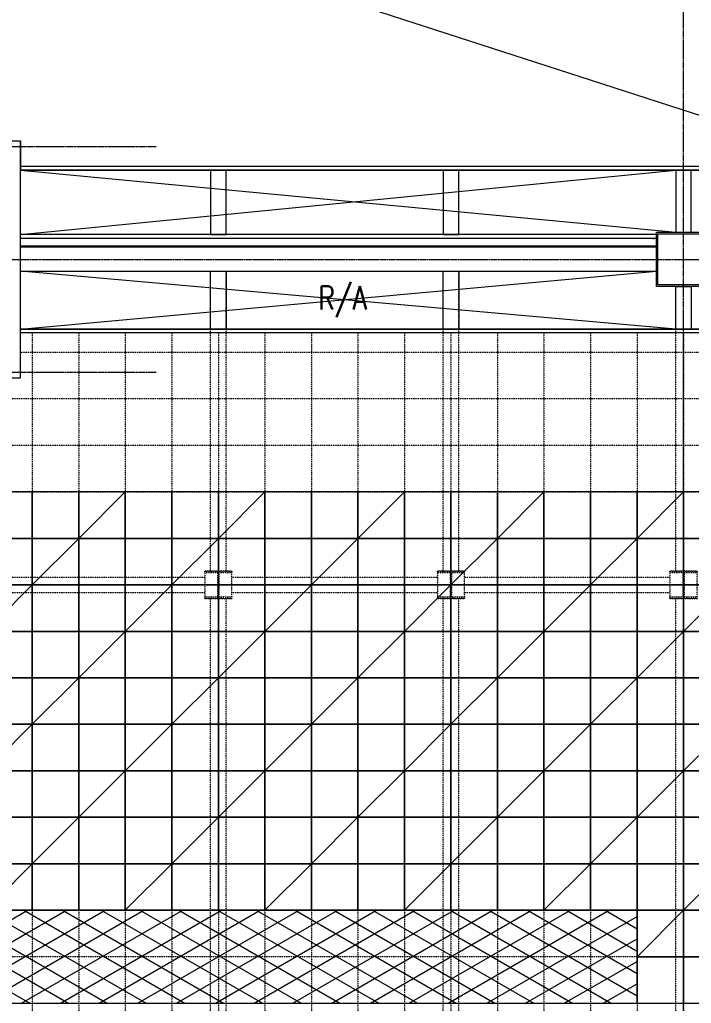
# Model space of a CAD drawing. Extents: x 73996 to 686888, y -9729 to 263202.
# Drawn here: x 391363 to 400026, y 207602 to 220296 of the extents above; entities that cross this region are included whole.
import ezdxf
from ezdxf.enums import TextEntityAlignment as Align

# ---------------------------------------------------------------- set-up
doc = ezdxf.new("R2010")
doc.units = 0
doc.header["$LTSCALE"] = 20
doc.linetypes.add('Data Center Layout_L20$0$CENTER', pattern=[2, 1.25, -0.25, 0.25, -0.25])
doc.linetypes.add('Data Center Layout_L20$0$DOTK1', pattern=[0.1, 0.05, -0.05])
for name, color, linetype, lineweight in [('Data Center Layout_L20$0$$ALDG', 252, 'Data Center Layout_L20$0$DOTK1', 0), ('Data Center Layout_L20$0$$ALDG-P', 252, 'Continuous', 0), ('Data Center Layout_L20$0$$AREA-RC', 252, 'Continuous', 0), ('Data Center Layout_L20$0$$OOBIKI', 252, 'Data Center Layout_L20$0$DOTK1', 0), ('Data Center Layout_L20$0$ARC', 252, 'Continuous', 0), ('Data Center Layout_L20$0$H-SIN', 252, 'Data Center Layout_L20$0$CENTER', 9), ('Data Center Layout_L20$0$K-SIN', 252, 'Data Center Layout_L20$0$CENTER', 9)]:
    doc.layers.add(name, color=color, linetype=linetype, lineweight=lineweight)
doc.styles.add('Data Center Layout_L20$0$ROMS', font='ROMANS.shx', dxfattribs={"bigfont": 'bigfont.shx'})

# ---------------------------------------------------------------- blocks, each defined once
blk = doc.blocks.new('Data Center Layout_L20$0$BLANK')
blk.add_lwpolyline([(0, 0), (600, 0), (600, 600), (0, 600)], close=True)
blk = doc.blocks.new('Data Center Layout_L20$0$45%-AL-G')
blk.add_line((600, 600), (0, 0))
blk.add_lwpolyline([(0, 0), (600, 0), (600, 600), (0, 600)], close=True)
blk = doc.blocks.new('Data Center Layout_L20$0$A$C80dc7663')
at = {"layer": 'Data Center Layout_L20$0$$ALDG-P', "linetype": 'Data Center Layout_L20$0$DOTK1'}
h = blk.add_hatch(dxfattribs=at)
h.set_pattern_fill('EXP', color=256, scale=100, style=0)
h.set_pattern_definition([(30, (275940.24, 28654.4), (-125, 216.50635), []), (330, (275940.24, 28654.4), (125, 216.50635), [])])
h.paths.add_polyline_path([(431740.24, 174445.59), (441340.24, 174445.59), (441340.24, 175645.59), (431740.24, 175645.59)])
at = {"layer": 'Data Center Layout_L20$0$$ALDG'}
for p, q in [((433540.24, 183095.59), (433540.24, 148995.59)), ((434140.24, 183095.59), (434140.24, 148995.59)), ((434740.24, 183095.59), (434740.24, 148995.59)), ((435340.24, 183095.59), (435340.24, 148995.59)), ((435940.24, 183095.59), (435940.24, 148995.59)), ((436540.24, 183095.59), (436540.24, 148995.59)), ((437140.24, 183095.59), (437140.24, 148995.59)), ((437740.24, 183095.59), (437740.24, 148995.59)), ((438340.24, 183095.59), (438340.24, 148995.59)), ((438940.24, 183095.59), (438940.24, 148995.59)), ((439540.24, 183095.59), (439540.24, 148995.59)), ((440140.24, 183095.59), (440140.24, 148995.59)), ((440740.24, 183095.59), (440740.24, 148995.59)), ((441340.24, 183095.59), (441340.24, 148995.59)), ((441940.24, 183095.59), (441940.24, 166395.59)), ((480590.24, 182845.59), (433390.24, 182845.59)), ((490090.24, 182245.59), (334590.24, 182245.59)), ((490090.24, 181645.59), (339340.24, 181645.59)), ((339340.24, 181045.59), (490090.24, 181045.59)), ((490090.24, 180445.59), (339340.24, 180445.59)), ((531290.24, 179845.59), (334590.24, 179845.59)), ((334590.24, 179245.59), (531290.24, 179245.59)), ((531290.24, 178645.59), (334590.24, 178645.59)), ((334590.24, 178045.59), (531290.24, 178045.59)), ((334590.24, 177445.59), (531290.24, 177445.59)), ((531290.24, 176845.59), (334590.24, 176845.59)), ((334590.24, 176245.59), (531290.24, 176245.59)), ((531290.24, 175645.59), (334590.24, 175645.59)), ((531290.24, 175045.59), (334590.24, 175045.59)), ((334590.24, 174445.59), (531290.24, 174445.59))]:
    blk.add_line(p, q, dxfattribs=at)
at = {"layer": 'Data Center Layout_L20$0$$ALDG-P'}
blk.add_lwpolyline([(423940.24, 172045.59), (486940.24, 172045.59), (486940.24, 181045.59), (423940.24, 181045.59)], close=True, dxfattribs=at)
at = {"layer": 'Data Center Layout_L20$0$$AREA-RC'}
blk.add_lwpolyline([(486940.24, 181045.59), (423940.24, 181045.59), (423940.24, 172045.59), (417340.24, 172045.59), (417340.24, 181045.59), (405940.24, 181045.59), (405940.24, 183145.59), (424490.24, 183145.59), (424490.24, 184203.59), (426590.24, 184203.59), (426590.24, 182515.59), (433390.24, 182515.59), (433390.24, 183145.59), (478490.24, 183145.59)], dxfattribs=at)
at = {"layer": 'Data Center Layout_L20$0$$OOBIKI'}
for p, q in [((435840.24, 180020.59), (435840.24, 183895.59)), ((436040.24, 180020.59), (436040.24, 183895.59)), ((438840.24, 180020.59), (438840.24, 183895.59)), ((439040.24, 180020.59), (439040.24, 183895.59)), ((441840.24, 180020.59), (441840.24, 183695.59)), ((433115.24, 179945.59), (435765.24, 179945.59)), ((436115.24, 179945.59), (438765.24, 179945.59)), ((439115.24, 179945.59), (441765.24, 179945.59)), ((433115.24, 179745.59), (435765.24, 179745.59)), ((436115.24, 179745.59), (438765.24, 179745.59)), ((439115.24, 179745.59), (441765.24, 179745.59)), ((435840.24, 169220.59), (435840.24, 179670.59)), ((436040.24, 169220.59), (436040.24, 179670.59)), ((438840.24, 169220.59), (438840.24, 179670.59)), ((439040.24, 169220.59), (439040.24, 179670.59)), ((441840.24, 169220.59), (441840.24, 179670.59))]:
    blk.add_line(p, q, dxfattribs=at)
at = {"layer": 'Data Center Layout_L20$0$$OOBIKI', "linetype": 'Data Center Layout_L20$0$DOTK1'}
for points in [[(435765.24, 180020.59), (436115.24, 180020.59), (436115.24, 180001.59), (435946.24, 180001.59), (435946.24, 179689.59), (436115.24, 179689.59), (436115.24, 179670.59), (435765.24, 179670.59), (435765.24, 179689.59), (435934.24, 179689.59), (435934.24, 180001.59), (435765.24, 180001.59)], [(438765.24, 180020.59), (439115.24, 180020.59), (439115.24, 180001.59), (438946.24, 180001.59), (438946.24, 179689.59), (439115.24, 179689.59), (439115.24, 179670.59), (438765.24, 179670.59), (438765.24, 179689.59), (438934.24, 179689.59), (438934.24, 180001.59), (438765.24, 180001.59)], [(441765.24, 180020.59), (442115.24, 180020.59), (442115.24, 180001.59), (441946.24, 180001.59), (441946.24, 179689.59), (442115.24, 179689.59), (442115.24, 179670.59), (441765.24, 179670.59), (441765.24, 179689.59), (441934.24, 179689.59), (441934.24, 180001.59), (441765.24, 180001.59)]]:
    blk.add_lwpolyline(points, close=True, dxfattribs=at)
at = {"layer": 'Data Center Layout_L20$0$$OOBIKI'}
for points in [[(435765.24, 179670.59), (436115.24, 179670.59), (436115.24, 180020.59), (435765.24, 180020.59)], [(438765.24, 179670.59), (439115.24, 179670.59), (439115.24, 180020.59), (438765.24, 180020.59)], [(441765.24, 179670.59), (442115.24, 179670.59), (442115.24, 180020.59), (441765.24, 180020.59)]]:
    blk.add_lwpolyline(points, close=True, dxfattribs=at)
at = {"layer": 'Data Center Layout_L20$0$ARC'}
for p, q in [((407140.24, 197245.59), (444340.24, 185195.59)), ((432640.24, 185575.59), (433390.24, 185575.59)), ((433390.24, 182515.59), (433390.24, 185575.59)), ((452840.24, 185245.59), (433390.24, 185245.59)), ((433390.24, 185195.59), (441840.24, 184395.59)), ((433390.24, 184365.59), (441840.24, 185195.59)), ((452840.24, 185195.59), (433390.24, 185195.59)), ((441590.24, 184365.59), (433390.24, 184365.59)), ((441590.24, 184315.59), (433390.24, 184315.59)), ((441590.24, 184215.59), (433390.24, 184215.59)), ((441590.24, 184203.09), (433390.24, 184203.09)), ((433390.24, 183895.59), (441590.24, 183895.59)), ((433390.24, 183145.59), (441590.24, 183895.59)), ((441840.24, 183145.59), (433390.24, 183895.59)), ((478490.24, 183145.59), (433390.24, 183145.59)), ((478540.24, 183095.59), (433390.24, 183095.59)), ((432640.24, 182515.59), (433390.24, 182515.59))]:
    blk.add_line(p, q, dxfattribs=at)
for points in [[(407140.24, 185195.59), (424490.24, 185195.59), (424490.24, 184365.59), (426590.24, 184365.59), (426590.24, 185575.59), (433390.24, 185575.59), (433390.24, 185195.59), (444340.24, 185195.59), (444340.24, 197245.59), (407140.24, 197245.59)], [(435840.24, 184365.59), (436040.24, 184365.59), (436040.24, 185195.59), (435840.24, 185195.59)], [(438840.24, 184365.59), (439040.24, 184365.59), (439040.24, 185195.59), (438840.24, 185195.59)], [(441840.24, 184395.59), (442040.24, 184395.59), (442040.24, 185195.59), (441840.24, 185195.59)], [(441590.24, 183695.59), (441590.24, 184395.59), (442290.24, 184395.59), (442290.24, 183695.59)], [(441610.24, 183715.59), (441610.24, 184375.59), (442270.24, 184375.59), (442270.24, 183715.59)], [(435840.24, 183895.59), (436040.24, 183895.59), (436040.24, 183145.59), (435840.24, 183145.59)], [(438840.24, 183895.59), (439040.24, 183895.59), (439040.24, 183145.59), (438840.24, 183145.59)], [(441840.24, 183695.59), (442040.24, 183695.59), (442040.24, 183145.59), (441840.24, 183145.59)], [(431740.24, 174445.59), (441340.24, 174445.59), (441340.24, 175645.59), (431740.24, 175645.59)]]:
    blk.add_lwpolyline(points, close=True, dxfattribs=at)
blk.add_lwpolyline([(441550.24, 184225.59), (441550.24, 184215.59), (441590.24, 184215.59), (441590.24, 184315.59), (441550.24, 184315.59), (441550.24, 184305.59)], dxfattribs=at)
at = {"layer": 'Data Center Layout_L20$0$H-SIN'}
for p, q in [((441940.24, 124521.53), (441940.24, 230045.59)), ((294307.41, 184045.59), (588940.24, 184045.59)), ((294307.41, 178045.59), (588940.24, 178045.59))]:
    blk.add_line(p, q, dxfattribs=at)
at = {"layer": 'Data Center Layout_L20$0$K-SIN'}
for p, q in [((426078.81, 185500.59), (435140.24, 185500.59)), ((426078.81, 182590.59), (435140.24, 182590.59))]:
    blk.add_line(p, q, dxfattribs=at)
at = {"layer": 'Data Center Layout_L20$0$$ALDG-P'}
for name, p in [('Data Center Layout_L20$0$BLANK', (432940.24, 180445.59)), ('Data Center Layout_L20$0$BLANK', (433540.24, 180445.59)), ('Data Center Layout_L20$0$45%-AL-G', (434140.24, 180445.59)), ('Data Center Layout_L20$0$BLANK', (434740.24, 180445.59)), ('Data Center Layout_L20$0$BLANK', (435340.24, 180445.59)), ('Data Center Layout_L20$0$45%-AL-G', (435940.24, 180445.59)), ('Data Center Layout_L20$0$BLANK', (436540.24, 180445.59)), ('Data Center Layout_L20$0$BLANK', (437140.24, 180445.59)), ('Data Center Layout_L20$0$45%-AL-G', (437740.24, 180445.59)), ('Data Center Layout_L20$0$BLANK', (438340.24, 180445.59)), ('Data Center Layout_L20$0$BLANK', (438940.24, 180445.59)), ('Data Center Layout_L20$0$45%-AL-G', (439540.24, 180445.59)), ('Data Center Layout_L20$0$BLANK', (440140.24, 180445.59)), ('Data Center Layout_L20$0$BLANK', (440740.24, 180445.59)), ('Data Center Layout_L20$0$45%-AL-G', (441340.24, 180445.59)), ('Data Center Layout_L20$0$BLANK', (441940.24, 180445.59)), ('Data Center Layout_L20$0$BLANK', (432940.24, 179845.59)), ('Data Center Layout_L20$0$45%-AL-G', (433540.24, 179845.59)), ('Data Center Layout_L20$0$BLANK', (434140.24, 179845.59)), ('Data Center Layout_L20$0$BLANK', (434740.24, 179845.59)), ('Data Center Layout_L20$0$45%-AL-G', (435340.24, 179845.59)), ('Data Center Layout_L20$0$BLANK', (435940.24, 179845.59)), ('Data Center Layout_L20$0$BLANK', (436540.24, 179845.59)), ('Data Center Layout_L20$0$45%-AL-G', (437140.24, 179845.59)), ('Data Center Layout_L20$0$BLANK', (437740.24, 179845.59)), ('Data Center Layout_L20$0$BLANK', (438340.24, 179845.59)), ('Data Center Layout_L20$0$45%-AL-G', (438940.24, 179845.59)), ('Data Center Layout_L20$0$BLANK', (439540.24, 179845.59)), ('Data Center Layout_L20$0$BLANK', (440140.24, 179845.59)), ('Data Center Layout_L20$0$45%-AL-G', (440740.24, 179845.59)), ('Data Center Layout_L20$0$BLANK', (441340.24, 179845.59)), ('Data Center Layout_L20$0$BLANK', (441940.24, 179845.59)), ('Data Center Layout_L20$0$45%-AL-G', (432940.24, 179245.59)), ('Data Center Layout_L20$0$BLANK', (433540.24, 179245.59)), ('Data Center Layout_L20$0$BLANK', (434140.24, 179245.59)), ('Data Center Layout_L20$0$45%-AL-G', (434740.24, 179245.59)), ('Data Center Layout_L20$0$BLANK', (435340.24, 179245.59)), ('Data Center Layout_L20$0$BLANK', (435940.24, 179245.59)), ('Data Center Layout_L20$0$45%-AL-G', (436540.24, 179245.59)), ('Data Center Layout_L20$0$BLANK', (437140.24, 179245.59)), ('Data Center Layout_L20$0$BLANK', (437740.24, 179245.59)), ('Data Center Layout_L20$0$45%-AL-G', (438340.24, 179245.59)), ('Data Center Layout_L20$0$BLANK', (438940.24, 179245.59)), ('Data Center Layout_L20$0$BLANK', (439540.24, 179245.59)), ('Data Center Layout_L20$0$45%-AL-G', (440140.24, 179245.59)), ('Data Center Layout_L20$0$BLANK', (440740.24, 179245.59)), ('Data Center Layout_L20$0$BLANK', (441340.24, 179245.59)), ('Data Center Layout_L20$0$45%-AL-G', (441940.24, 179245.59)), ('Data Center Layout_L20$0$BLANK', (432940.24, 178645.59)), ('Data Center Layout_L20$0$BLANK', (433540.24, 178645.59)), ('Data Center Layout_L20$0$45%-AL-G', (434140.24, 178645.59)), ('Data Center Layout_L20$0$BLANK', (434740.24, 178645.59)), ('Data Center Layout_L20$0$BLANK', (435340.24, 178645.59)), ('Data Center Layout_L20$0$45%-AL-G', (435940.24, 178645.59)), ('Data Center Layout_L20$0$BLANK', (436540.24, 178645.59)), ('Data Center Layout_L20$0$BLANK', (437140.24, 178645.59)), ('Data Center Layout_L20$0$45%-AL-G', (437740.24, 178645.59)), ('Data Center Layout_L20$0$BLANK', (438340.24, 178645.59)), ('Data Center Layout_L20$0$BLANK', (438940.24, 178645.59)), ('Data Center Layout_L20$0$45%-AL-G', (439540.24, 178645.59)), ('Data Center Layout_L20$0$BLANK', (440140.24, 178645.59)), ('Data Center Layout_L20$0$BLANK', (440740.24, 178645.59)), ('Data Center Layout_L20$0$45%-AL-G', (441340.24, 178645.59)), ('Data Center Layout_L20$0$BLANK', (441940.24, 178645.59)), ('Data Center Layout_L20$0$BLANK', (432940.24, 178045.59)), ('Data Center Layout_L20$0$45%-AL-G', (433540.24, 178045.59)), ('Data Center Layout_L20$0$BLANK', (434140.24, 178045.59)), ('Data Center Layout_L20$0$BLANK', (434740.24, 178045.59)), ('Data Center Layout_L20$0$45%-AL-G', (435340.24, 178045.59)), ('Data Center Layout_L20$0$BLANK', (435940.24, 178045.59)), ('Data Center Layout_L20$0$BLANK', (436540.24, 178045.59)), ('Data Center Layout_L20$0$45%-AL-G', (437140.24, 178045.59)), ('Data Center Layout_L20$0$BLANK', (437740.24, 178045.59)), ('Data Center Layout_L20$0$BLANK', (438340.24, 178045.59)), ('Data Center Layout_L20$0$45%-AL-G', (438940.24, 178045.59)), ('Data Center Layout_L20$0$BLANK', (439540.24, 178045.59)), ('Data Center Layout_L20$0$BLANK', (440140.24, 178045.59)), ('Data Center Layout_L20$0$45%-AL-G', (440740.24, 178045.59)), ('Data Center Layout_L20$0$BLANK', (441340.24, 178045.59)), ('Data Center Layout_L20$0$BLANK', (441940.24, 178045.59)), ('Data Center Layout_L20$0$45%-AL-G', (432940.24, 177445.59)), ('Data Center Layout_L20$0$BLANK', (433540.24, 177445.59)), ('Data Center Layout_L20$0$BLANK', (434140.24, 177445.59)), ('Data Center Layout_L20$0$45%-AL-G', (434740.24, 177445.59)), ('Data Center Layout_L20$0$BLANK', (435340.24, 177445.59)), ('Data Center Layout_L20$0$BLANK', (435940.24, 177445.59)), ('Data Center Layout_L20$0$45%-AL-G', (436540.24, 177445.59)), ('Data Center Layout_L20$0$BLANK', (437140.24, 177445.59)), ('Data Center Layout_L20$0$BLANK', (437740.24, 177445.59)), ('Data Center Layout_L20$0$45%-AL-G', (438340.24, 177445.59)), ('Data Center Layout_L20$0$BLANK', (438940.24, 177445.59)), ('Data Center Layout_L20$0$BLANK', (439540.24, 177445.59)), ('Data Center Layout_L20$0$45%-AL-G', (440140.24, 177445.59)), ('Data Center Layout_L20$0$BLANK', (440740.24, 177445.59)), ('Data Center Layout_L20$0$BLANK', (441340.24, 177445.59)), ('Data Center Layout_L20$0$45%-AL-G', (441940.24, 177445.59)), ('Data Center Layout_L20$0$BLANK', (432940.24, 176845.59)), ('Data Center Layout_L20$0$BLANK', (433540.24, 176845.59)), ('Data Center Layout_L20$0$45%-AL-G', (434140.24, 176845.59)), ('Data Center Layout_L20$0$BLANK', (434740.24, 176845.59)), ('Data Center Layout_L20$0$BLANK', (435340.24, 176845.59)), ('Data Center Layout_L20$0$45%-AL-G', (435940.24, 176845.59)), ('Data Center Layout_L20$0$BLANK', (436540.24, 176845.59)), ('Data Center Layout_L20$0$BLANK', (437140.24, 176845.59)), ('Data Center Layout_L20$0$45%-AL-G', (437740.24, 176845.59)), ('Data Center Layout_L20$0$BLANK', (438340.24, 176845.59)), ('Data Center Layout_L20$0$BLANK', (438940.24, 176845.59)), ('Data Center Layout_L20$0$45%-AL-G', (439540.24, 176845.59)), ('Data Center Layout_L20$0$BLANK', (440140.24, 176845.59)), ('Data Center Layout_L20$0$BLANK', (440740.24, 176845.59)), ('Data Center Layout_L20$0$45%-AL-G', (441340.24, 176845.59)), ('Data Center Layout_L20$0$BLANK', (441940.24, 176845.59)), ('Data Center Layout_L20$0$BLANK', (432940.24, 176245.59)), ('Data Center Layout_L20$0$45%-AL-G', (433540.24, 176245.59)), ('Data Center Layout_L20$0$BLANK', (434140.24, 176245.59)), ('Data Center Layout_L20$0$BLANK', (434740.24, 176245.59)), ('Data Center Layout_L20$0$45%-AL-G', (435340.24, 176245.59)), ('Data Center Layout_L20$0$BLANK', (435940.24, 176245.59)), ('Data Center Layout_L20$0$BLANK', (436540.24, 176245.59)), ('Data Center Layout_L20$0$45%-AL-G', (437140.24, 176245.59)), ('Data Center Layout_L20$0$BLANK', (437740.24, 176245.59)), ('Data Center Layout_L20$0$BLANK', (438340.24, 176245.59)), ('Data Center Layout_L20$0$45%-AL-G', (438940.24, 176245.59)), ('Data Center Layout_L20$0$BLANK', (439540.24, 176245.59)), ('Data Center Layout_L20$0$BLANK', (440140.24, 176245.59)), ('Data Center Layout_L20$0$45%-AL-G', (440740.24, 176245.59)), ('Data Center Layout_L20$0$BLANK', (441340.24, 176245.59)), ('Data Center Layout_L20$0$BLANK', (441940.24, 176245.59)), ('Data Center Layout_L20$0$45%-AL-G', (432940.24, 175645.59)), ('Data Center Layout_L20$0$BLANK', (433540.24, 175645.59)), ('Data Center Layout_L20$0$BLANK', (434140.24, 175645.59)), ('Data Center Layout_L20$0$45%-AL-G', (434740.24, 175645.59)), ('Data Center Layout_L20$0$BLANK', (435340.24, 175645.59)), ('Data Center Layout_L20$0$BLANK', (435940.24, 175645.59)), ('Data Center Layout_L20$0$45%-AL-G', (436540.24, 175645.59)), ('Data Center Layout_L20$0$BLANK', (437140.24, 175645.59)), ('Data Center Layout_L20$0$BLANK', (437740.24, 175645.59)), ('Data Center Layout_L20$0$45%-AL-G', (438340.24, 175645.59)), ('Data Center Layout_L20$0$BLANK', (438940.24, 175645.59)), ('Data Center Layout_L20$0$BLANK', (439540.24, 175645.59)), ('Data Center Layout_L20$0$45%-AL-G', (440140.24, 175645.59)), ('Data Center Layout_L20$0$BLANK', (440740.24, 175645.59)), ('Data Center Layout_L20$0$BLANK', (441340.24, 175645.59)), ('Data Center Layout_L20$0$45%-AL-G', (441940.24, 175645.59)), ('Data Center Layout_L20$0$45%-AL-G', (441340.24, 175045.59)), ('Data Center Layout_L20$0$BLANK', (441940.24, 175045.59)), ('Data Center Layout_L20$0$BLANK', (441340.24, 174445.59)), ('Data Center Layout_L20$0$BLANK', (441940.24, 174445.59))]:
    blk.add_blockref(name, p, dxfattribs=at)
at = {"layer": 'Data Center Layout_L20$0$ARC', "style": 'Data Center Layout_L20$0$ROMS', "width": 0.8}
blk.add_text('R/A', height=300, dxfattribs=at).set_placement((437543.09, 183548.05), align=Align.MIDDLE_CENTER)
blk = doc.blocks.new('Data Center Layout_L20')
blk.add_blockref('Data Center Layout_L20$0$A$C80dc7663', (-42015, 33157))

msp = doc.modelspace()

# ---------------------------------------------------------------- block references
msp.add_blockref('Data Center Layout_L20', (0, 0))

doc.saveas('drawing.dxf')
